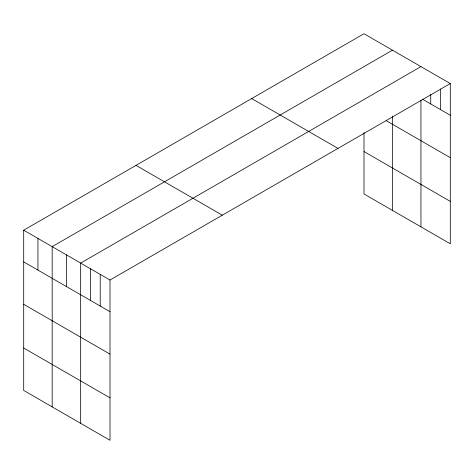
<?xml version="1.0" encoding="UTF-8"?>
<svg xmlns="http://www.w3.org/2000/svg" width="474" height="474" viewBox="0 0 474 474"><rect width="100%" height="100%" fill="white"/><g stroke="black" fill="none" stroke-linecap="round" stroke-linejoin="round"><path stroke-width="0.71" d="M450.3 83.56L110.004 280.027L110.004 440.269L23.7 390.44L23.7 230.204L363.996 33.731L450.3 83.56L450.3 243.796L363.996 193.973L363.996 132.607M392.478 50.179L52.181 246.646L52.181 406.882M420.953 66.621L80.663 263.088L80.663 423.323M422.79 99.362L450.3 115.247M386.286 120.71L450.3 157.67M363.996 151.55L450.3 201.373M251.7 98.568L338.003 148.398M135.997 165.367L222.3 215.196M23.7 230.204L110.004 280.027M23.7 261.885L110.004 311.714M23.7 304.308L110.004 354.137M23.7 348.017L110.004 397.846M440.518 88.964L440.518 109.601M430.736 94.373L430.736 103.948M420.953 100.423L420.953 226.856M392.478 116.503L392.478 210.415M100.221 274.381L100.221 306.068M90.445 268.734L90.445 300.415M66.419 254.864L66.419 286.551M37.938 238.422L37.938 270.109"/></g></svg>
